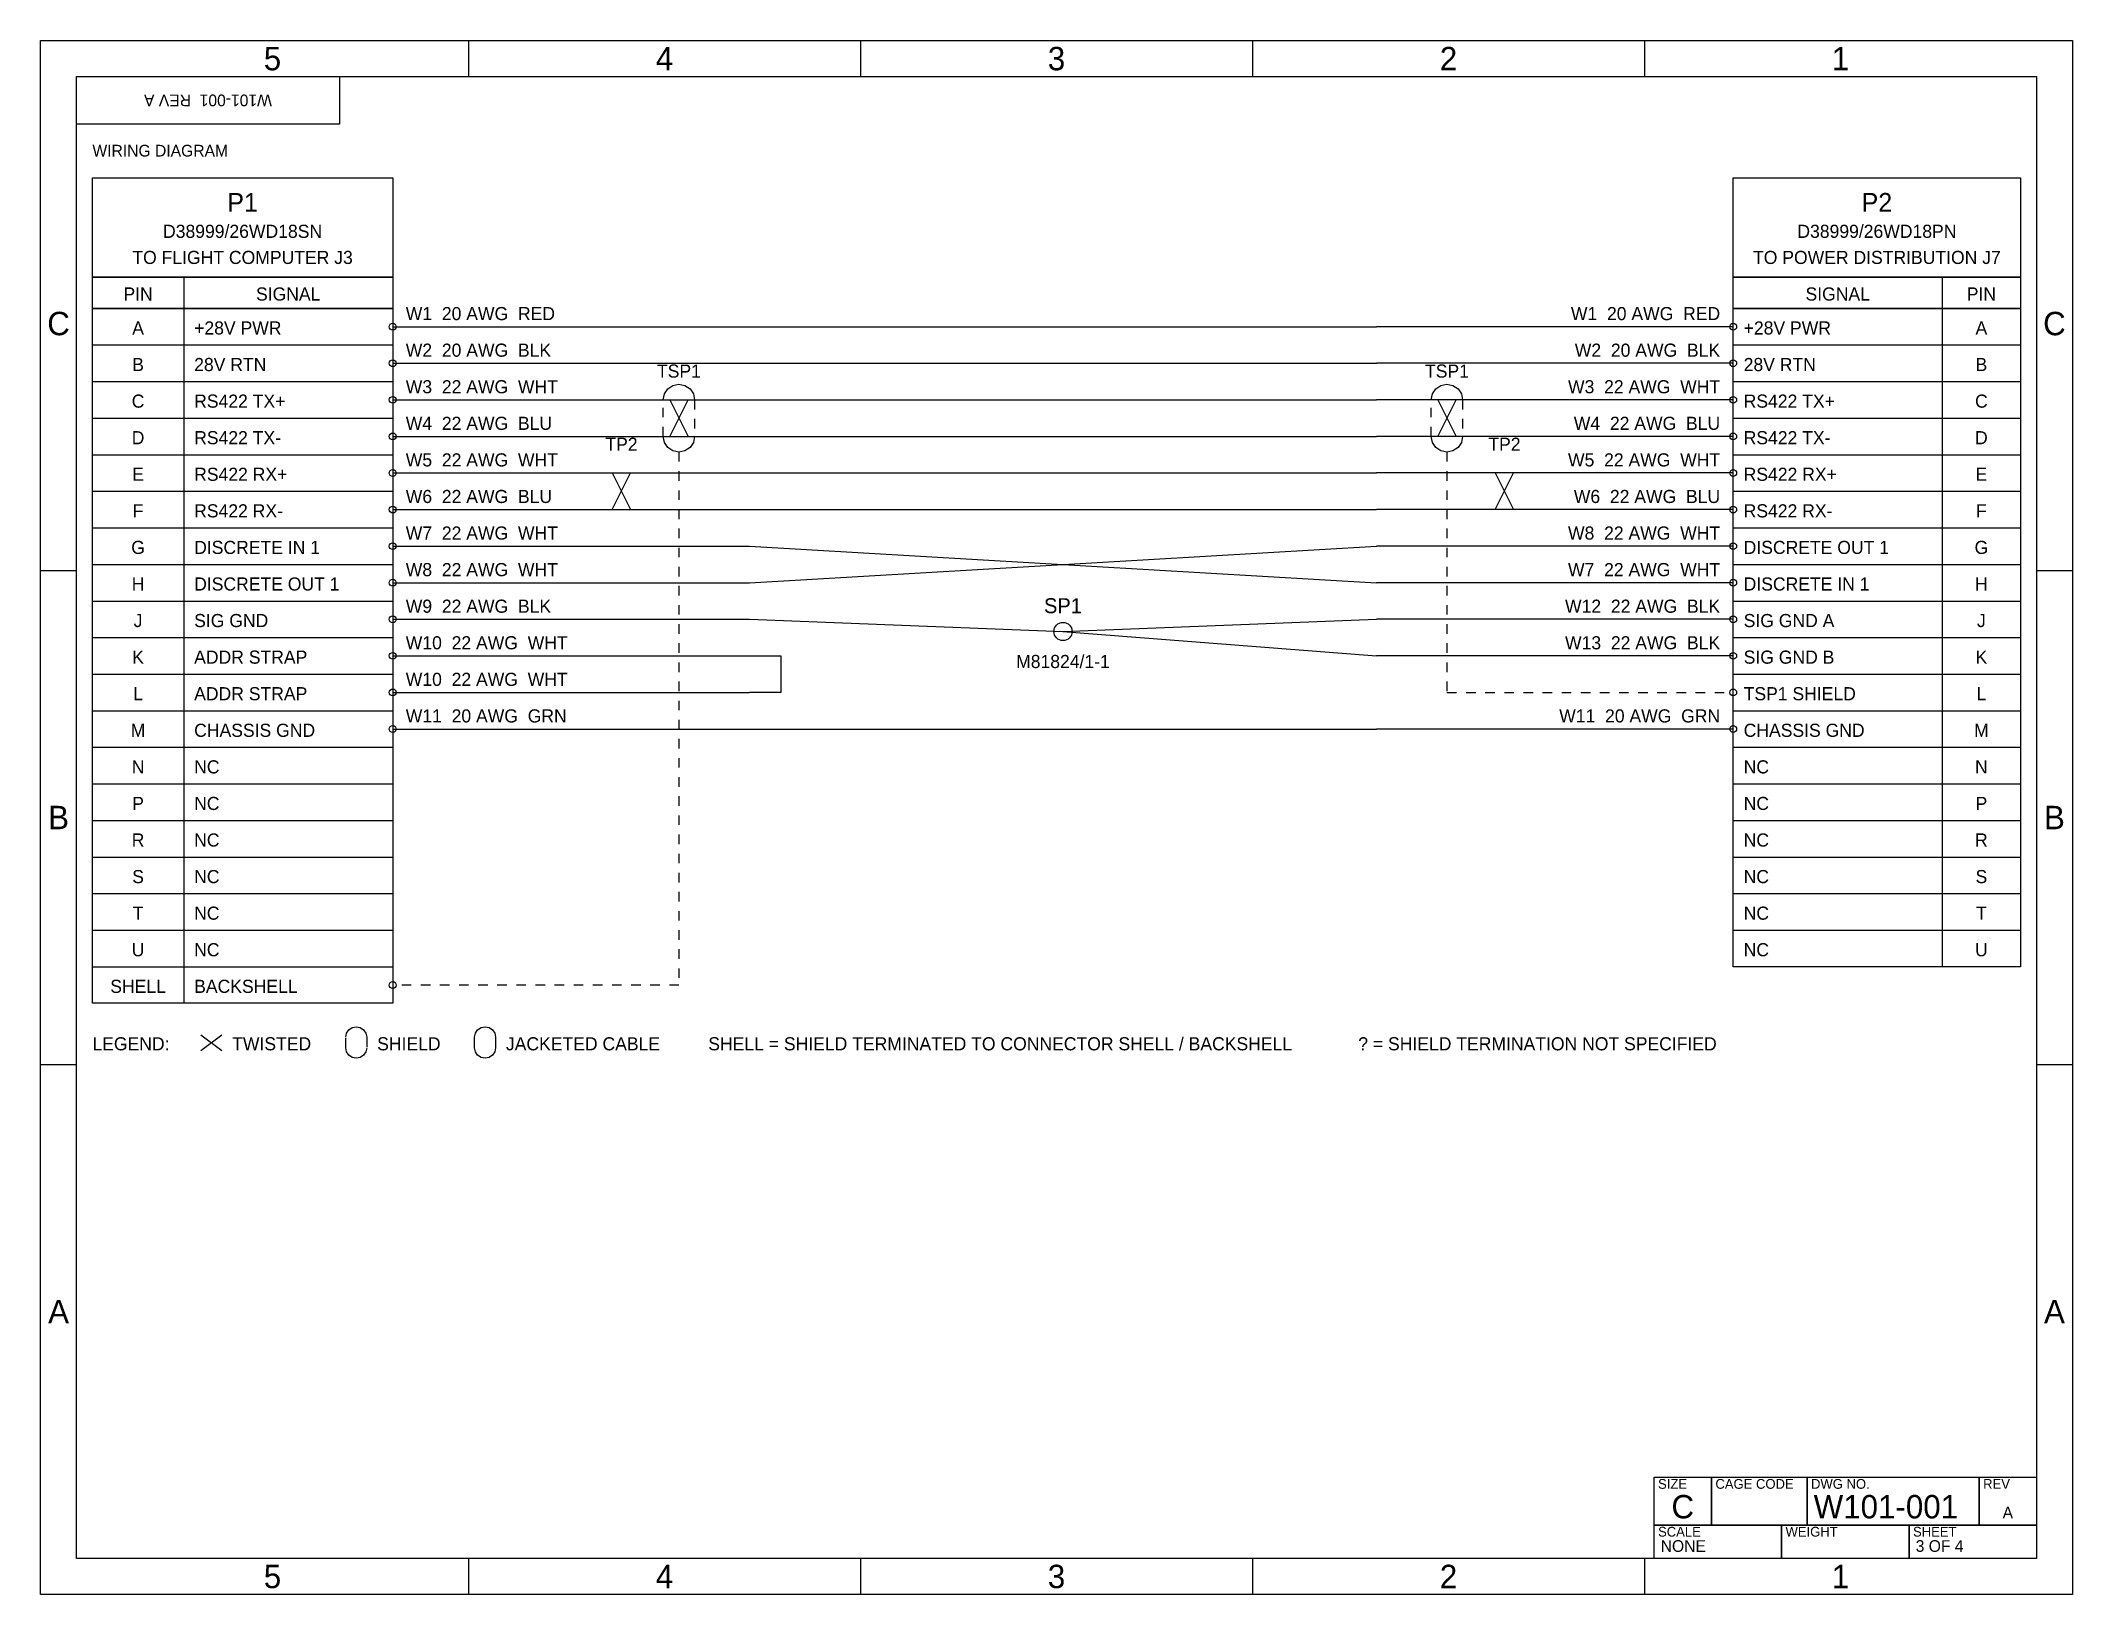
# Model space of a CAD drawing. Header units: inches. Extents: x 0.4 to 21.6, y 0.4 to 16.6.
import ezdxf
from ezdxf.enums import TextEntityAlignment as Align

# ---------------------------------------------------------------- set-up
doc = ezdxf.new("R2010")
doc.units = ezdxf.units.IN
doc.linetypes.add('DASHED', pattern=[0.15, 0.1, -0.05])
doc.layers.get('0').update_dxf_attribs({"linetype": 'CONTINUOUS'})
for name, color, linetype in [('BORDER', 7, 'CONTINUOUS'), ('SHIELDS', 4, 'CONTINUOUS'), ('TITLE_BLOCK', 7, 'CONTINUOUS'), ('WIRING', 7, 'CONTINUOUS')]:
    doc.layers.add(name, color=color, linetype=linetype)

msp = doc.modelspace()

# ---------------------------------------------------------------- linework, layer by layer
at = {"layer": 'BORDER'}
for p, q in [((4.85, 16.625), (4.85, 16.25)), ((8.95, 16.625), (8.95, 16.25)), ((13.05, 16.625), (13.05, 16.25)), ((17.15, 16.625), (17.15, 16.25)), ((0.375, 11.0833), (0.75, 11.0833)), ((21.25, 11.0833), (21.625, 11.0833)), ((0.375, 5.9167), (0.75, 5.9167)), ((21.25, 5.9167), (21.625, 5.9167)), ((4.85, 0.75), (4.85, 0.375)), ((8.95, 0.75), (8.95, 0.375)), ((13.05, 0.75), (13.05, 0.375)), ((17.15, 0.75), (17.15, 0.375))]:
    msp.add_line(p, q, dxfattribs=at)
for points in [[(0.375, 16.625), (21.625, 16.625), (21.625, 0.375), (0.375, 0.375)], [(0.75, 16.25), (21.25, 16.25), (21.25, 0.75), (0.75, 0.75)], [(0.75, 16.25), (3.5, 16.25), (3.5, 15.75), (0.75, 15.75)]]:
    msp.add_lwpolyline(points, close=True, dxfattribs=at)
at = {"layer": 'SHIELDS'}
for p, q in [((6.9554, 12.8682), (7.1467, 12.4857)), ((6.9554, 12.4857), (7.1467, 12.8682)), ((14.9884, 12.8682), (15.1797, 12.4857)), ((14.9884, 12.4857), (15.1797, 12.8682)), ((6.3543, 12.1031), (6.5456, 11.7206)), ((6.3543, 11.7206), (6.5456, 12.1031)), ((15.5895, 12.1031), (15.7808, 11.7206)), ((15.5895, 11.7206), (15.7808, 12.1031))]:
    msp.add_line(p, q, dxfattribs=at)
at = {"layer": 'SHIELDS', "linetype": 'DASHED'}
for points in [[(6.8871, 12.8682), (6.8996, 12.9309), (6.9352, 12.9841), (6.9883, 13.0196), (7.0511, 13.0321), (7.1138, 13.0196), (7.167, 12.9841), (7.2025, 12.9309), (7.215, 12.8682), (7.215, 12.4857), (7.2025, 12.4229), (7.167, 12.3697), (7.1138, 12.3342), (7.0511, 12.3217), (6.9883, 12.3342), (6.9352, 12.3697), (6.8996, 12.4229), (6.8871, 12.4857)], [(14.9201, 12.8682), (14.9326, 12.9309), (14.9681, 12.9841), (15.0213, 13.0196), (15.0841, 13.0321), (15.1468, 13.0196), (15.2, 12.9841), (15.2355, 12.9309), (15.248, 12.8682), (15.248, 12.4857), (15.2355, 12.4229), (15.2, 12.3697), (15.1468, 12.3342), (15.0841, 12.3217), (15.0213, 12.3342), (14.9681, 12.3697), (14.9326, 12.4229), (14.9201, 12.4857)]]:
    msp.add_lwpolyline(points, close=True, dxfattribs=at)
for points in [[(7.0511, 12.3217), (7.0511, 6.7478), (4.1393, 6.7478)], [(15.0841, 12.3217), (15.0841, 9.808), (17.9958, 9.808)]]:
    msp.add_lwpolyline(points, dxfattribs=at)
at = {"layer": 'TITLE_BLOCK'}
for points in [[(17.25, 1.6), (21.25, 1.6), (21.25, 0.75), (17.25, 0.75)], [(17.25, 1.6), (17.85, 1.6), (17.85, 1.1), (17.25, 1.1)], [(17.85, 1.6), (18.85, 1.6), (18.85, 1.1), (17.85, 1.1)], [(18.85, 1.6), (20.65, 1.6), (20.65, 1.1), (18.85, 1.1)], [(20.65, 1.6), (21.25, 1.6), (21.25, 1.1), (20.65, 1.1)], [(17.25, 1.1), (18.5833, 1.1), (18.5833, 0.75), (17.25, 0.75)], [(18.5833, 1.1), (19.9167, 1.1), (19.9167, 0.75), (18.5833, 0.75)], [(19.9167, 1.1), (21.25, 1.1), (21.25, 0.75), (19.9167, 0.75)]]:
    msp.add_lwpolyline(points, close=True, dxfattribs=at)
at = {"layer": 'WIRING'}
for p, q in [((1.8715, 14.1524), (1.8715, 6.5565)), ((20.2636, 14.1524), (20.2636, 6.9391)), ((4.0573, 13.6332), (7.7888, 13.6332)), ((7.7888, 13.6332), (14.3463, 13.6332)), ((18.0778, 13.6332), (14.3463, 13.6332)), ((0.9167, 13.442), (4.0573, 13.442)), ((18.0778, 13.442), (21.0833, 13.442)), ((4.0573, 13.2507), (7.7888, 13.2507)), ((7.7888, 13.2507), (14.3463, 13.2507)), ((18.0778, 13.2507), (14.3463, 13.2507)), ((0.9167, 13.0594), (4.0573, 13.0594)), ((18.0778, 13.0594), (21.0833, 13.0594)), ((4.0573, 12.8682), (7.7888, 12.8682)), ((7.7888, 12.8682), (14.3463, 12.8682)), ((18.0778, 12.8682), (14.3463, 12.8682)), ((0.9167, 12.6769), (4.0573, 12.6769)), ((18.0778, 12.6769), (21.0833, 12.6769)), ((4.0573, 12.4857), (7.7888, 12.4857)), ((7.7888, 12.4857), (14.3463, 12.4857)), ((18.0778, 12.4857), (14.3463, 12.4857)), ((0.9167, 12.2944), (4.0573, 12.2944)), ((18.0778, 12.2944), (21.0833, 12.2944)), ((0.9167, 11.9119), (4.0573, 11.9119)), ((4.0573, 12.1031), (7.7888, 12.1031)), ((7.7888, 12.1031), (14.3463, 12.1031)), ((18.0778, 12.1031), (14.3463, 12.1031)), ((18.0778, 11.9119), (21.0833, 11.9119)), ((4.0573, 11.7206), (7.7888, 11.7206)), ((7.7888, 11.7206), (14.3463, 11.7206)), ((18.0778, 11.7206), (14.3463, 11.7206)), ((0.9167, 11.5293), (4.0573, 11.5293)), ((18.0778, 11.5293), (21.0833, 11.5293)), ((4.0573, 11.3381), (7.7888, 11.3381)), ((7.7888, 11.3381), (14.3463, 10.9556)), ((7.7888, 10.9556), (14.3463, 11.3381)), ((18.0778, 11.3381), (14.3463, 11.3381)), ((0.9167, 11.1468), (4.0573, 11.1468)), ((18.0778, 11.1468), (21.0833, 11.1468)), ((4.0573, 10.9556), (7.7888, 10.9556)), ((18.0778, 10.9556), (14.3463, 10.9556)), ((0.9167, 10.7643), (4.0573, 10.7643)), ((18.0778, 10.7643), (21.0833, 10.7643)), ((4.0573, 10.573), (7.7888, 10.573)), ((7.7888, 10.573), (11.0676, 10.4455)), ((11.0676, 10.4455), (14.3463, 10.573)), ((11.0676, 10.4455), (14.3463, 10.1905)), ((18.0778, 10.573), (14.3463, 10.573)), ((0.9167, 10.3818), (4.0573, 10.3818)), ((18.0778, 10.3818), (21.0833, 10.3818)), ((0.9167, 9.9993), (4.0573, 9.9993)), ((4.0573, 10.1905), (7.7888, 10.1905)), ((18.0778, 10.1905), (14.3463, 10.1905)), ((18.0778, 9.9993), (21.0833, 9.9993)), ((4.0573, 9.808), (7.7888, 9.808)), ((0.9167, 9.6167), (4.0573, 9.6167)), ((18.0778, 9.6167), (21.0833, 9.6167)), ((4.0573, 9.4255), (7.7888, 9.4255)), ((7.7888, 9.4255), (14.3463, 9.4255)), ((18.0778, 9.4255), (14.3463, 9.4255)), ((0.9167, 9.2342), (4.0573, 9.2342)), ((18.0778, 9.2342), (21.0833, 9.2342)), ((0.9167, 8.8517), (4.0573, 8.8517)), ((18.0778, 8.8517), (21.0833, 8.8517)), ((0.9167, 8.4692), (4.0573, 8.4692)), ((18.0778, 8.4692), (21.0833, 8.4692)), ((0.9167, 8.0866), (4.0573, 8.0866)), ((18.0778, 8.0866), (21.0833, 8.0866)), ((0.9167, 7.7041), (4.0573, 7.7041)), ((18.0778, 7.7041), (21.0833, 7.7041)), ((0.9167, 7.3216), (4.0573, 7.3216)), ((18.0778, 7.3216), (21.0833, 7.3216)), ((0.9167, 6.9391), (4.0573, 6.9391)), ((2.0506, 6.2287), (2.2692, 6.0647)), ((2.0506, 6.0647), (2.2692, 6.2287))]:
    msp.add_line(p, q, dxfattribs=at)
for points in [[(0.9167, 15.1906), (4.0573, 15.1906), (4.0573, 14.1524), (0.9167, 14.1524)], [(18.0778, 15.1906), (21.0833, 15.1906), (21.0833, 14.1524), (18.0778, 14.1524)], [(0.9167, 14.1524), (4.0573, 14.1524), (4.0573, 13.8245), (0.9167, 13.8245)], [(18.0778, 14.1524), (21.0833, 14.1524), (21.0833, 13.8245), (18.0778, 13.8245)], [(0.9167, 13.8245), (4.0573, 13.8245), (4.0573, 6.5565), (0.9167, 6.5565)], [(18.0778, 13.8245), (21.0833, 13.8245), (21.0833, 6.9391), (18.0778, 6.9391)], [(0.9167, 6.9391), (4.0573, 6.9391), (4.0573, 6.5565), (0.9167, 6.5565)], [(4.9136, 6.2013), (4.9219, 6.2432), (4.9456, 6.2786), (4.9811, 6.3023), (5.0229, 6.3106), (5.0647, 6.3023), (5.1002, 6.2786), (5.1239, 6.2432), (5.1322, 6.2013), (5.1322, 6.0921), (5.1239, 6.0502), (5.1002, 6.0148), (5.0647, 5.9911), (5.0229, 5.9828), (4.9811, 5.9911), (4.9456, 6.0148), (4.9219, 6.0502), (4.9136, 6.0921)]]:
    msp.add_lwpolyline(points, close=True, dxfattribs=at)
msp.add_lwpolyline([(7.7888, 10.1905), (8.1167, 10.1905), (8.1167, 9.808), (7.7888, 9.808)], dxfattribs=at)
at = {"layer": 'WIRING', "linetype": 'DASHED'}
msp.add_lwpolyline([(3.567, 6.2013), (3.5753, 6.2432), (3.599, 6.2786), (3.6345, 6.3023), (3.6763, 6.3106), (3.7181, 6.3023), (3.7536, 6.2786), (3.7773, 6.2432), (3.7856, 6.2013), (3.7856, 6.0921), (3.7773, 6.0502), (3.7536, 6.0148), (3.7181, 5.9911), (3.6763, 5.9828), (3.6345, 5.9911), (3.599, 6.0148), (3.5753, 6.0502), (3.567, 6.0921)], close=True, dxfattribs=at)
at = {"layer": 'WIRING'}
for centre, radius in [((4.0573, 13.6332), 0.0355), ((18.0778, 13.6332), 0.0355), ((4.0573, 13.2507), 0.0355), ((18.0778, 13.2507), 0.0355), ((4.0573, 12.8682), 0.0355), ((18.0778, 12.8682), 0.0355), ((4.0573, 12.4857), 0.0355), ((18.0778, 12.4857), 0.0355), ((4.0573, 12.1031), 0.0355), ((18.0778, 12.1031), 0.0355), ((4.0573, 11.7206), 0.0355), ((18.0778, 11.7206), 0.0355), ((4.0573, 11.3381), 0.0355), ((18.0778, 11.3381), 0.0355), ((4.0573, 10.9556), 0.0355), ((18.0778, 10.9556), 0.0355), ((4.0573, 10.573), 0.0355), ((11.0676, 10.4455), 0.0956), ((18.0778, 10.573), 0.0355), ((4.0573, 10.1905), 0.0355), ((18.0778, 10.1905), 0.0355), ((4.0573, 9.808), 0.0355), ((18.0778, 9.808), 0.0355), ((4.0573, 9.4255), 0.0355), ((18.0778, 9.4255), 0.0355), ((4.0573, 6.7478), 0.0355)]:
    msp.add_circle(centre, radius, dxfattribs=at)

# ---------------------------------------------------------------- texts
msp.add_text('WIRING DIAGRAM', height=0.1224).set_placement((0.9167, 15.4129))
at = {"layer": 'BORDER'}
for s, p in [('5', (2.8, 16.3148)), ('4', (6.9, 16.3148)), ('3', (11, 16.3148)), ('2', (15.1, 16.3148)), ('1', (19.2, 16.3148)), ('C', (0.5625, 13.5439)), ('C', (21.4375, 13.5439)), ('B', (0.5625, 8.3773)), ('B', (21.4375, 8.3773)), ('A', (0.5625, 3.2106)), ('A', (21.4375, 3.2106)), ('5', (2.8, 0.4398)), ('4', (6.9, 0.4398)), ('3', (11, 0.4398)), ('2', (15.1, 0.4398)), ('1', (19.2, 0.4398))]:
    msp.add_text(s, height=0.2448, dxfattribs=at).set_placement(p, align=Align.CENTER)
msp.add_text('W101-001  REV A', height=0.1224, rotation=180, dxfattribs=at).set_placement((2.125, 16.0614), align=Align.CENTER)
at = {"layer": 'SHIELDS'}
for s, p in [('TSP1', (7.0511, 13.1004)), ('TSP1', (15.0841, 13.1004)), ('TP2', (6.45, 12.3354)), ('TP2', (15.6852, 12.3354))]:
    msp.add_text(s, height=0.1373, dxfattribs=at).set_placement(p, align=Align.CENTER)
at = {"layer": 'TITLE_BLOCK'}
for s, height, p in [('SIZE', 0.102, (17.2917, 1.4792)), ('CAGE CODE', 0.102, (17.8917, 1.4792)), ('DWG NO.', 0.102, (18.8917, 1.4792)), ('REV', 0.102, (20.6917, 1.4792)), ('W101-001', 0.2448, (18.9194, 1.1694)), ('SCALE', 0.102, (17.2917, 0.9792)), ('WEIGHT', 0.102, (18.625, 0.9792)), ('SHEET', 0.102, (19.9583, 0.9792)), ('NONE', 0.1224, (17.3194, 0.8194)), ('3 OF 4', 0.1224, (19.9861, 0.8194))]:
    msp.add_text(s, height=height, dxfattribs=at).set_placement(p)
for s, height, p in [('C', 0.2448, (17.55, 1.1694)), ('A', 0.1224, (20.95, 1.1694))]:
    msp.add_text(s, height=height, dxfattribs=at).set_placement(p, align=Align.CENTER)
at = {"layer": 'WIRING'}
for s, height, p in [('P1', 0.1962, (2.487, 14.8354)), ('P2', 0.1962, (19.5806, 14.8354)), ('D38999/26WD18SN', 0.1373, (2.487, 14.5622)), ('D38999/26WD18PN', 0.1373, (19.5806, 14.5622)), ('TO FLIGHT COMPUTER J3', 0.1373, (2.487, 14.289)), ('TO POWER DISTRIBUTION J7', 0.1373, (19.5806, 14.289)), ('PIN', 0.1373, (1.3941, 13.9065)), ('SIGNAL', 0.1373, (2.9644, 13.9065)), ('SIGNAL', 0.1373, (19.1707, 13.9065)), ('PIN', 0.1373, (20.6735, 13.9065)), ('A', 0.1373, (1.3941, 13.5513)), ('A', 0.1373, (20.6735, 13.5513)), ('B', 0.1373, (1.3941, 13.1687)), ('B', 0.1373, (20.6735, 13.1687)), ('C', 0.1373, (1.3941, 12.7862)), ('C', 0.1373, (20.6735, 12.7862)), ('D', 0.1373, (1.3941, 12.4037)), ('D', 0.1373, (20.6735, 12.4037)), ('E', 0.1373, (1.3941, 12.0212)), ('E', 0.1373, (20.6735, 12.0212)), ('F', 0.1373, (1.3941, 11.6386)), ('F', 0.1373, (20.6735, 11.6386)), ('G', 0.1373, (1.3941, 11.2561)), ('G', 0.1373, (20.6735, 11.2561)), ('H', 0.1373, (1.3941, 10.8736)), ('H', 0.1373, (20.6735, 10.8736)), ('J', 0.1373, (1.3941, 10.4911)), ('SP1', 0.1569, (11.0676, 10.6368)), ('J', 0.1373, (20.6735, 10.4911)), ('K', 0.1373, (1.3941, 10.1085)), ('M81824/1-1', 0.1373, (11.0676, 10.063)), ('K', 0.1373, (20.6735, 10.1085)), ('L', 0.1373, (1.3941, 9.726)), ('L', 0.1373, (20.6735, 9.726)), ('M', 0.1373, (1.3941, 9.3435)), ('M', 0.1373, (20.6735, 9.3435)), ('N', 0.1373, (1.3941, 8.961)), ('N', 0.1373, (20.6735, 8.961)), ('P', 0.1373, (1.3941, 8.5785)), ('P', 0.1373, (20.6735, 8.5785)), ('R', 0.1373, (1.3941, 8.1959)), ('R', 0.1373, (20.6735, 8.1959)), ('S', 0.1373, (1.3941, 7.8134)), ('S', 0.1373, (20.6735, 7.8134)), ('T', 0.1373, (1.3941, 7.4309)), ('T', 0.1373, (20.6735, 7.4309)), ('U', 0.1373, (1.3941, 7.0484)), ('U', 0.1373, (20.6735, 7.0484)), ('SHELL', 0.1373, (1.3941, 6.6658))]:
    msp.add_text(s, height=height, dxfattribs=at).set_placement(p, align=Align.CENTER)
for s, p in [('W1  20 AWG  RED', (4.194, 13.7015)), ('+28V PWR', (1.9808, 13.5513)), ('+28V PWR', (18.1871, 13.5513)), ('W2  20 AWG  BLK', (4.194, 13.319)), ('28V RTN', (1.9808, 13.1687)), ('28V RTN', (18.1871, 13.1687)), ('W3  22 AWG  WHT', (4.194, 12.9365)), ('RS422 TX+', (1.9808, 12.7862)), ('RS422 TX+', (18.1871, 12.7862)), ('RS422 TX-', (1.9808, 12.4037)), ('W4  22 AWG  BLU', (4.194, 12.554)), ('RS422 TX-', (18.1871, 12.4037)), ('RS422 RX+', (1.9808, 12.0212)), ('W5  22 AWG  WHT', (4.194, 12.1714)), ('RS422 RX+', (18.1871, 12.0212)), ('W6  22 AWG  BLU', (4.194, 11.7889)), ('RS422 RX-', (1.9808, 11.6386)), ('RS422 RX-', (18.1871, 11.6386)), ('W7  22 AWG  WHT', (4.194, 11.4064)), ('DISCRETE IN 1', (1.9808, 11.2561)), ('DISCRETE OUT 1', (18.1871, 11.2561)), ('W8  22 AWG  WHT', (4.194, 11.0239)), ('DISCRETE OUT 1', (1.9808, 10.8736)), ('DISCRETE IN 1', (18.1871, 10.8736)), ('SIG GND', (1.9808, 10.4911)), ('W9  22 AWG  BLK', (4.194, 10.6413)), ('SIG GND A', (18.1871, 10.4911)), ('ADDR STRAP', (1.9808, 10.1085)), ('W10  22 AWG  WHT', (4.194, 10.2588)), ('SIG GND B', (18.1871, 10.1085)), ('W10  22 AWG  WHT', (4.194, 9.8763)), ('ADDR STRAP', (1.9808, 9.726)), ('TSP1 SHIELD', (18.1871, 9.726)), ('W11  20 AWG  GRN', (4.194, 9.4938)), ('CHASSIS GND', (1.9808, 9.3435)), ('CHASSIS GND', (18.1871, 9.3435)), ('NC', (1.9808, 8.961)), ('NC', (18.1871, 8.961)), ('NC', (1.9808, 8.5785)), ('NC', (18.1871, 8.5785)), ('NC', (1.9808, 8.1959)), ('NC', (18.1871, 8.1959)), ('NC', (1.9808, 7.8134)), ('NC', (18.1871, 7.8134)), ('NC', (1.9808, 7.4309)), ('NC', (18.1871, 7.4309)), ('NC', (1.9808, 7.0484)), ('NC', (18.1871, 7.0484)), ('BACKSHELL', (1.9808, 6.6658)), ('LEGEND:', (0.9167, 6.0647)), ('TWISTED', (2.3785, 6.0647)), ('SHIELD', (3.8949, 6.0647)), ('JACKETED CABLE', (5.2415, 6.0647)), ('SHELL = SHIELD TERMINATED TO CONNECTOR SHELL / BACKSHELL', (7.3579, 6.0647)), ('? = SHIELD TERMINATION NOT SPECIFIED', (14.1561, 6.0647))]:
    msp.add_text(s, height=0.1373, dxfattribs=at).set_placement(p)
for s, p in [('W1  20 AWG  RED', (17.9412, 13.7015)), ('W2  20 AWG  BLK', (17.9412, 13.319)), ('W3  22 AWG  WHT', (17.9412, 12.9365)), ('W4  22 AWG  BLU', (17.9412, 12.554)), ('W5  22 AWG  WHT', (17.9412, 12.1714)), ('W6  22 AWG  BLU', (17.9412, 11.7889)), ('W8  22 AWG  WHT', (17.9412, 11.4064)), ('W7  22 AWG  WHT', (17.9412, 11.0239)), ('W12  22 AWG  BLK', (17.9412, 10.6413)), ('W13  22 AWG  BLK', (17.9412, 10.2588)), ('W11  20 AWG  GRN', (17.9412, 9.4938))]:
    msp.add_text(s, height=0.1373, dxfattribs=at).set_placement(p, align=Align.RIGHT)

doc.saveas('drawing.dxf')
